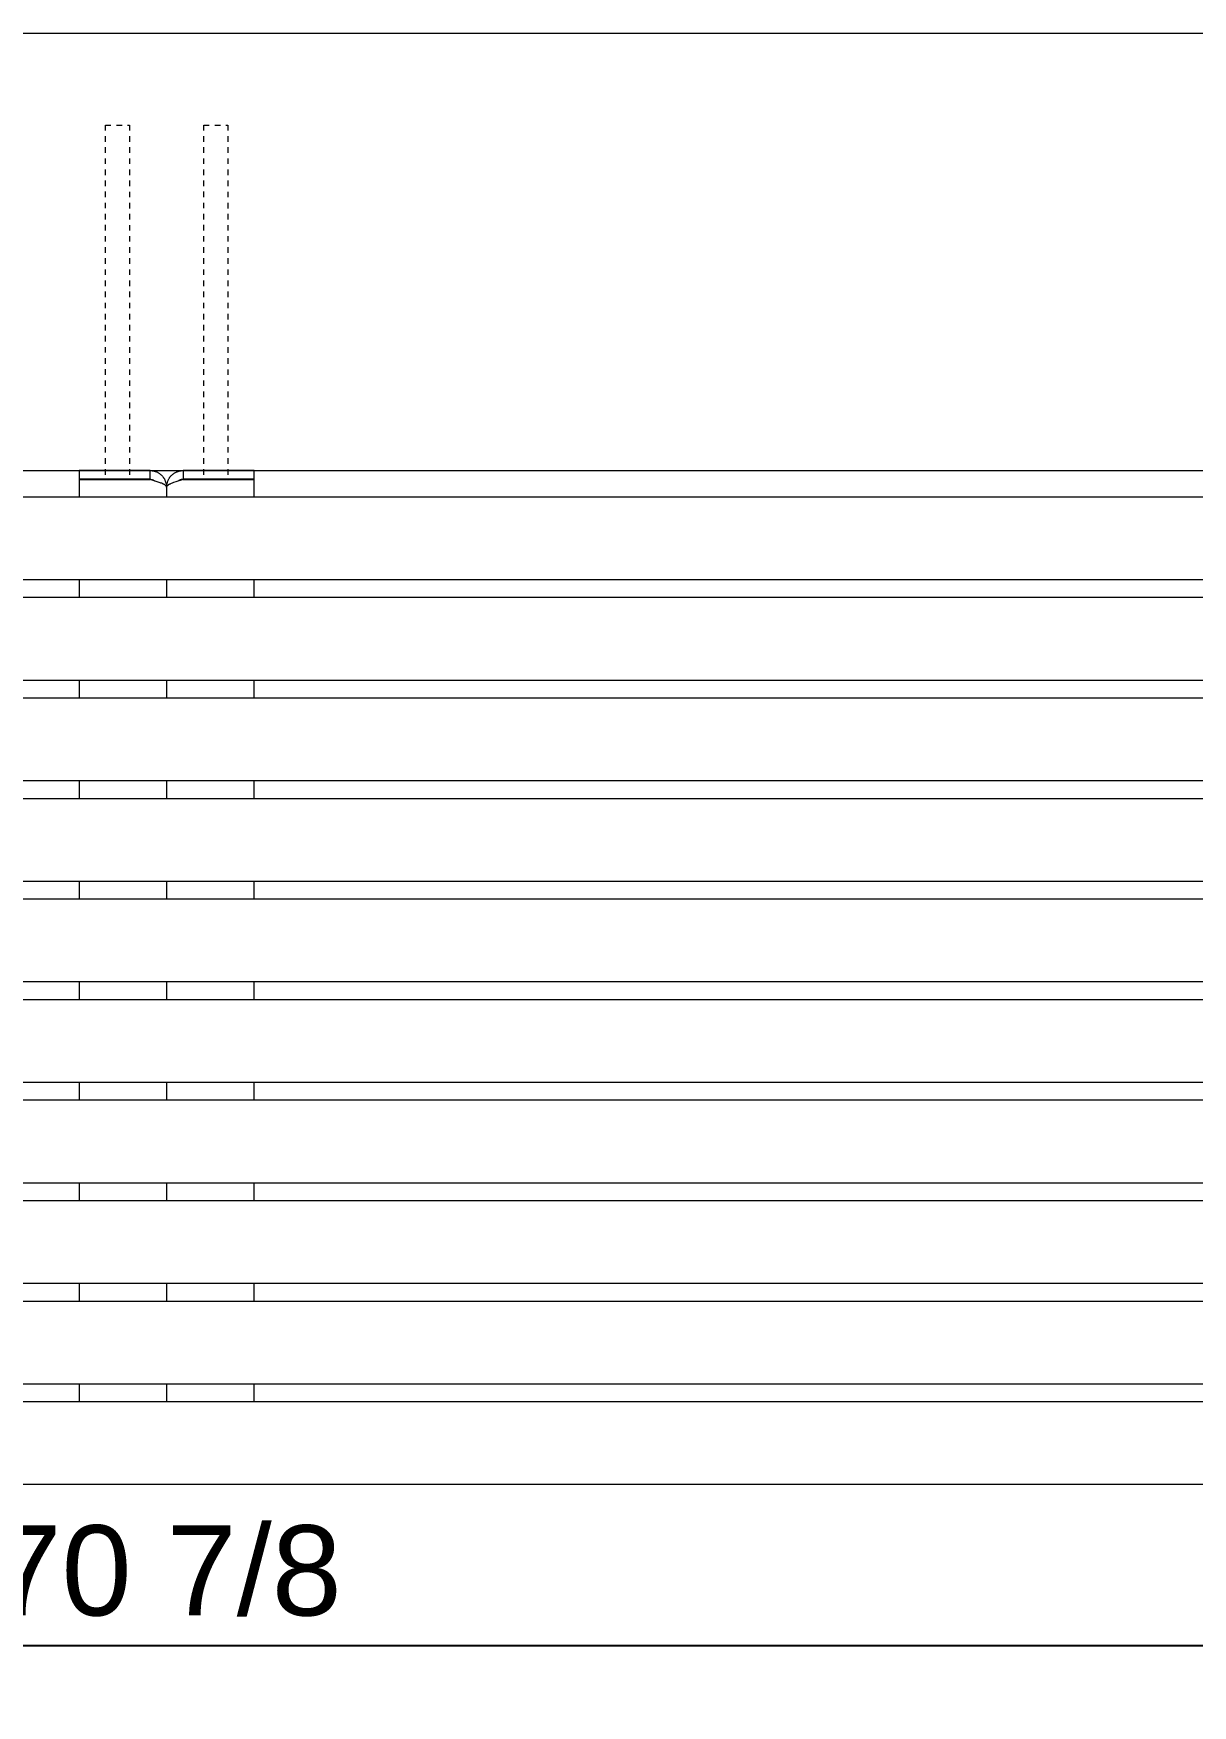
# Model space of a CAD drawing. Header units: inches. Extents: x -14 to 166, y -2 to 100.
# Drawn here: x 35.31 to 56.2, y -1.57 to 28.55 of the extents above; entities that cross this region are included whole.
import ezdxf

# ---------------------------------------------------------------- set-up
doc = ezdxf.new("R2010")
doc.units = ezdxf.units.IN
doc.linetypes.add('HIDDEN', pattern=[1.905, 1.27, -0.635])
for name, color, linetype, lineweight in [('ZANO_R', 7, 'Continuous', 0), ('ZANO_R_przerywana', 250, 'HIDDEN', 0), ('ZANO_W', 1, 'Continuous', 0)]:
    doc.layers.add(name, color=color, linetype=linetype, lineweight=lineweight)
doc.styles.get("Standard").update_dxf_attribs({"font": 'arial.ttf'})
doc.dimstyles.new('amerykanie', dxfattribs={"dimtxt": 50, "dimasz": 50, "dimexe": 0.5, "dimexo": 0.5, "dimgap": 1, "dimtad": 1, "dimdec": 0, "dimzin": 0, "dimlunit": 5, "dimtxsty": 'Standard', "dimcen": 0.09, "dimclrd": 1, "dimclre": 1, "dimclrt": 1, "dimazin": 0, "dimtfac": 1, "dimtdec": 0, "dimtmove": 0, "dimatfit": 3, "dimfxl": 1, "dimtzin": 0, "dimarcsym": 1})

# ---------------------------------------------------------------- blocks, each defined once
blk = doc.blocks.new('*D371')
at = {"layer": 'ZANO_W', "color": 1, "lineweight": -2}
for p, q in [((2.28, 2.023), (2.28, -0.992)), ((73.146, 2.023), (73.146, -0.992)), ((3.28, -0.492), (72.146, -0.492))]:
    blk.add_line(p, q, dxfattribs=at)
at = {"layer": 'ZANO_W', "color": 1}
for points in [[(3.28, -0.325), (3.28, -0.658), (2.28, -0.492)], [(72.146, -0.658), (72.146, -0.325), (73.146, -0.492)]]:
    blk.add_solid(points, dxfattribs=at)
at = {"layer": 'ZANO_W', "color": 1, "insert": (37.713, 0.849), "char_height": 1.625, "attachment_point": 5}
blk.add_mtext('70 7/8', dxfattribs=at)

msp = doc.modelspace()

# ---------------------------------------------------------------- linework, layer by layer
at = {"layer": 'ZANO_R'}
for p, q in [((77.08327, 28.54667), (-1.65688, 28.54667)), ((-1.65688, 20.67266), (77.08327, 20.67266)), ((37.41398, 20.6725), (36.13839, 20.6725)), ((36.13839, 20.6725), (36.13839, 20.51502)), ((37.41398, 20.51502), (36.13839, 20.51502)), ((36.13839, 20.51108), (37.41398, 20.51108)), ((36.13839, 20.51108), (36.13839, 20.20006)), ((37.41398, 20.6725), (37.42316, 20.67236)), ((37.41398, 20.51502), (37.41398, 20.6725)), ((37.41398, 20.51502), (37.41891, 20.51493)), ((37.52304, 20.47835), (37.41398, 20.51108)), ((37.41891, 20.51493), (37.42383, 20.51468)), ((37.42316, 20.67236), (37.43234, 20.67194)), ((37.42383, 20.51468), (37.42874, 20.51425)), ((37.42874, 20.51425), (37.43363, 20.51365)), ((37.43234, 20.67194), (37.44149, 20.67123)), ((37.43363, 20.51365), (37.43849, 20.51288)), ((37.43849, 20.51288), (37.44333, 20.51195)), ((37.44149, 20.67123), (37.45062, 20.67025)), ((37.44333, 20.51195), (37.44813, 20.51084)), ((37.44813, 20.51084), (37.45289, 20.50958)), ((37.45062, 20.67025), (37.45972, 20.66898)), ((37.45289, 20.50958), (37.4576, 20.50814)), ((37.4576, 20.50814), (37.46226, 20.50654)), ((37.45972, 20.66898), (37.46877, 20.66744)), ((37.46226, 20.50654), (37.46686, 20.50479)), ((37.46686, 20.50479), (37.4714, 20.50287)), ((37.47594, 20.66605), (37.46877, 20.66748)), ((37.4714, 20.50287), (37.47587, 20.50079)), ((37.47587, 20.50079), (37.48026, 20.49857)), ((37.48307, 20.66445), (37.47594, 20.66605)), ((37.48026, 20.49857), (37.48458, 20.49619)), ((37.49015, 20.66267), (37.48307, 20.66445)), ((37.48458, 20.49619), (37.4888, 20.49366)), ((37.4888, 20.49366), (37.49294, 20.49099)), ((37.49015, 20.66264), (37.4996, 20.65999)), ((37.49294, 20.49099), (37.49698, 20.48817)), ((37.49698, 20.48817), (37.50093, 20.48522)), ((37.4996, 20.65999), (37.50895, 20.65703)), ((37.50895, 20.65703), (37.51821, 20.65376)), ((37.52749, 20.65014), (37.51821, 20.65376)), ((37.53665, 20.6462), (37.52749, 20.65014)), ((37.54568, 20.64196), (37.53665, 20.6462)), ((37.55455, 20.63743), (37.54568, 20.64196)), ((37.56327, 20.6326), (37.55455, 20.63743)), ((37.57183, 20.62748), (37.56327, 20.6326)), ((37.58021, 20.62208), (37.57183, 20.62748)), ((37.5884, 20.61641), (37.58021, 20.62208)), ((37.5964, 20.61046), (37.5884, 20.61641)), ((37.6042, 20.60425), (37.5964, 20.61046)), ((37.61179, 20.59779), (37.6042, 20.60425)), ((37.61916, 20.59108), (37.61179, 20.59779)), ((37.6263, 20.58412), (37.61916, 20.59108)), ((37.6332, 20.57693), (37.6263, 20.58412)), ((37.6332, 20.57693), (37.63975, 20.56965)), ((37.63975, 20.56965), (37.64605, 20.56216)), ((37.64605, 20.56216), (37.65211, 20.55446)), ((37.65648, 20.54856), (37.65211, 20.55446)), ((37.66071, 20.54256), (37.65648, 20.54856)), ((37.66479, 20.53645), (37.66071, 20.54256)), ((37.66479, 20.53645), (37.66872, 20.53025)), ((37.66872, 20.53025), (37.6725, 20.52395)), ((37.6725, 20.52395), (37.67612, 20.51756)), ((37.68059, 20.50912), (37.67612, 20.51756)), ((37.68478, 20.50055), (37.68059, 20.50912)), ((37.68871, 20.49185), (37.68478, 20.50055)), ((37.69235, 20.48302), (37.68871, 20.49185)), ((37.69571, 20.47409), (37.69235, 20.48302)), ((37.73237, 20.47869), (37.73597, 20.48779)), ((37.73597, 20.48779), (37.73987, 20.49678)), ((37.73987, 20.49678), (37.74405, 20.50563)), ((37.74405, 20.50563), (37.74852, 20.51434)), ((37.74853, 20.51433), (37.75328, 20.52289)), ((37.75328, 20.52289), (37.75832, 20.53129)), ((37.75832, 20.53129), (37.76362, 20.53952)), ((37.76362, 20.53952), (37.76778, 20.54558)), ((37.76778, 20.54558), (37.77208, 20.55153)), ((37.77208, 20.55153), (37.77653, 20.55737)), ((37.77653, 20.55737), (37.78112, 20.56311)), ((37.78112, 20.56311), (37.78584, 20.56872)), ((37.78584, 20.56872), (37.79071, 20.57423)), ((37.79071, 20.57423), (37.7974, 20.58137)), ((37.7974, 20.58137), (37.80432, 20.5883)), ((37.80432, 20.5883), (37.81147, 20.59499)), ((37.81147, 20.59499), (37.81883, 20.60144)), ((37.81883, 20.60144), (37.8264, 20.60766)), ((37.8264, 20.60766), (37.83417, 20.61362)), ((37.83417, 20.61362), (37.84213, 20.61932)), ((37.84213, 20.61932), (37.85027, 20.62476)), ((37.85027, 20.62476), (37.85858, 20.62993)), ((37.85858, 20.62993), (37.86706, 20.63483)), ((37.86706, 20.63483), (37.8757, 20.63944)), ((37.8757, 20.63944), (37.88448, 20.64378)), ((38.01241, 20.51108), (37.87919, 20.4706)), ((37.88448, 20.64378), (37.8934, 20.64782)), ((37.8934, 20.64782), (37.90244, 20.65156)), ((37.90244, 20.65156), (37.9116, 20.65501)), ((37.91161, 20.65501), (37.91858, 20.65741)), ((37.91858, 20.65741), (37.92561, 20.65963)), ((37.92941, 20.48817), (37.92547, 20.48522)), ((37.92561, 20.65963), (37.93269, 20.66168)), ((37.93345, 20.49099), (37.92941, 20.48817)), ((37.93268, 20.66171), (37.93976, 20.66358)), ((37.93759, 20.49366), (37.93345, 20.49099)), ((37.94182, 20.49619), (37.93759, 20.49366)), ((37.93976, 20.66358), (37.94687, 20.66527)), ((37.94613, 20.49857), (37.94182, 20.49619)), ((37.95052, 20.50079), (37.94613, 20.49857)), ((37.94687, 20.66527), (37.95403, 20.66678)), ((37.95499, 20.50287), (37.95052, 20.50079)), ((37.95404, 20.66675), (37.96367, 20.6685)), ((37.95953, 20.50479), (37.95499, 20.50287)), ((37.96413, 20.50654), (37.95953, 20.50479)), ((37.96367, 20.6685), (37.97335, 20.66994)), ((37.96879, 20.50814), (37.96413, 20.50654)), ((37.9735, 20.50958), (37.96879, 20.50814)), ((37.97335, 20.66994), (37.98308, 20.67106)), ((37.97826, 20.51084), (37.9735, 20.50958)), ((37.98306, 20.51195), (37.97826, 20.51084)), ((37.9879, 20.51288), (37.98306, 20.51195)), ((37.98308, 20.67106), (37.99284, 20.67186)), ((37.99277, 20.51365), (37.9879, 20.51288)), ((37.99766, 20.51425), (37.99277, 20.51365)), ((37.99284, 20.67186), (38.00262, 20.67234)), ((38.00256, 20.51468), (37.99766, 20.51425)), ((38.00748, 20.51493), (38.00256, 20.51468)), ((38.00262, 20.67234), (38.01241, 20.6725)), ((38.01241, 20.51502), (38.00748, 20.51493)), ((38.01241, 20.6725), (38.01241, 20.51502)), ((39.288, 20.6725), (38.01241, 20.6725)), ((39.288, 20.51502), (38.01241, 20.51502)), ((38.01241, 20.51108), (39.288, 20.51108)), ((39.288, 20.51502), (39.288, 20.6725)), ((39.288, 20.20006), (39.288, 20.51108)), ((2.39824, 20.20006), (73.02816, 20.20006)), ((37.56013, 20.46632), (37.52304, 20.47835)), ((37.5969, 20.45338), (37.56013, 20.46632)), ((37.61101, 20.44803), (37.5969, 20.45338)), ((37.62501, 20.44242), (37.61101, 20.44803)), ((37.63887, 20.43647), (37.62501, 20.44242)), ((37.65254, 20.43012), (37.63887, 20.43647)), ((37.66286, 20.42492), (37.65254, 20.43012)), ((37.66794, 20.42217), (37.66286, 20.42492)), ((37.67295, 20.41932), (37.66794, 20.42217)), ((37.67706, 20.41685), (37.67295, 20.41932)), ((37.68111, 20.41428), (37.67706, 20.41685)), ((37.68508, 20.41161), (37.68111, 20.41428)), ((37.68898, 20.40882), (37.68508, 20.41161)), ((37.68898, 20.40882), (37.69179, 20.40667)), ((37.69344, 20.40544), (37.69179, 20.40667)), ((37.69504, 20.40416), (37.69344, 20.40544)), ((37.6966, 20.40283), (37.69504, 20.40416)), ((37.69878, 20.46505), (37.69571, 20.47409)), ((37.69812, 20.40144), (37.6966, 20.40283)), ((37.69959, 20.40001), (37.69812, 20.40144)), ((37.70156, 20.45591), (37.69878, 20.46505)), ((37.70101, 20.39852), (37.69959, 20.40001)), ((37.70238, 20.39699), (37.70101, 20.39852)), ((37.70405, 20.4467), (37.70156, 20.45591)), ((37.7037, 20.39542), (37.70238, 20.39699)), ((37.70497, 20.3938), (37.7037, 20.39542)), ((37.70624, 20.43741), (37.70405, 20.4467)), ((37.70618, 20.39215), (37.70497, 20.3938)), ((37.70734, 20.39045), (37.70618, 20.39215)), ((37.70814, 20.42805), (37.70624, 20.43741)), ((37.70844, 20.38872), (37.70734, 20.39045)), ((37.70814, 20.42805), (37.7094, 20.42082)), ((37.70948, 20.38695), (37.70844, 20.38872)), ((37.7094, 20.42082), (37.71047, 20.41355)), ((37.71047, 20.38514), (37.70948, 20.38695)), ((37.71047, 20.41355), (37.71137, 20.40626)), ((37.71215, 20.39831), (37.71138, 20.40626)), ((37.71271, 20.39034), (37.71215, 20.39831)), ((37.71306, 20.38235), (37.71271, 20.39034)), ((37.71319, 20.37436), (37.71306, 20.38235)), ((37.71317, 20.37436), (37.71319, 20.37374)), ((37.7132, 20.37544), (37.71341, 20.38451)), ((37.7132, 20.37329), (37.7132, 20.37374)), ((37.7132, 20.37329), (37.7132, 20.20006)), ((37.71329, 20.37544), (37.71322, 20.37436)), ((37.71341, 20.38451), (37.71388, 20.39357)), ((37.71388, 20.39357), (37.71463, 20.40262)), ((37.71464, 20.40262), (37.71576, 20.41234)), ((37.71576, 20.41234), (37.71719, 20.42203)), ((37.7169, 20.38711), (37.71644, 20.38621)), ((37.71739, 20.388), (37.7169, 20.38711)), ((37.71719, 20.42203), (37.71895, 20.43166)), ((37.7179, 20.38887), (37.71739, 20.388)), ((37.71844, 20.38973), (37.7179, 20.38887)), ((37.71899, 20.39058), (37.71844, 20.38973)), ((37.71895, 20.43166), (37.72101, 20.44123)), ((37.71956, 20.39141), (37.71899, 20.39058)), ((37.72014, 20.39223), (37.71956, 20.39141)), ((37.72075, 20.39304), (37.72014, 20.39223)), ((37.72137, 20.39384), (37.72075, 20.39304)), ((37.72101, 20.44123), (37.72339, 20.45073)), ((37.72201, 20.39463), (37.72137, 20.39384)), ((37.72332, 20.39617), (37.72201, 20.39463)), ((37.72468, 20.39766), (37.72332, 20.39617)), ((37.72339, 20.45073), (37.72608, 20.46015)), ((37.72609, 20.39912), (37.72468, 20.39766)), ((37.72608, 20.46015), (37.72908, 20.46947)), ((37.72806, 20.40104), (37.72609, 20.39912)), ((37.73008, 20.4029), (37.72806, 20.40104)), ((37.72908, 20.46947), (37.73237, 20.47869)), ((37.73216, 20.4047), (37.73008, 20.4029)), ((37.73429, 20.40643), (37.73216, 20.4047)), ((37.73647, 20.40812), (37.73429, 20.40643)), ((37.73868, 20.40976), (37.73647, 20.40812)), ((37.74092, 20.41135), (37.73868, 20.40976)), ((37.7432, 20.4129), (37.74092, 20.41135)), ((37.74607, 20.41479), (37.7432, 20.4129)), ((37.74897, 20.41662), (37.74607, 20.41479)), ((37.75486, 20.42014), (37.74897, 20.41662)), ((37.76086, 20.42348), (37.75486, 20.42014)), ((37.76694, 20.42668), (37.76086, 20.42348)), ((37.77428, 20.43034), (37.76694, 20.42668)), ((37.7817, 20.43384), (37.77428, 20.43034)), ((37.79672, 20.44046), (37.7817, 20.43384)), ((37.81535, 20.44802), (37.79672, 20.44046)), ((37.83417, 20.4551), (37.81535, 20.44802)), ((37.87919, 20.4706), (37.83417, 20.4551)), ((73.02816, 18.704), (2.39824, 18.704)), ((36.13839, 18.704), (36.13839, 18.38904)), ((37.7132, 18.704), (37.7132, 18.38904)), ((39.288, 18.38904), (39.288, 18.704)), ((2.39824, 18.38904), (73.02816, 18.38904)), ((73.02816, 16.89297), (2.39824, 16.89297)), ((36.13839, 16.89297), (36.13839, 16.57801)), ((37.7132, 16.89297), (37.7132, 16.57801)), ((39.288, 16.57801), (39.288, 16.89297)), ((2.39824, 16.57801), (73.02816, 16.57801)), ((73.02816, 15.08195), (2.39824, 15.08195)), ((36.13839, 15.08195), (36.13839, 14.76699)), ((37.7132, 15.08195), (37.7132, 14.76699)), ((39.288, 14.76699), (39.288, 15.08195)), ((2.39824, 14.76699), (73.02816, 14.76699)), ((73.02816, 13.27093), (2.39824, 13.27093)), ((36.13839, 13.27093), (36.13839, 12.95596)), ((37.7132, 13.27093), (37.7132, 12.95596)), ((39.288, 12.95596), (39.288, 13.27093)), ((2.39824, 12.95596), (73.02816, 12.95596)), ((73.02816, 11.4599), (2.39824, 11.4599)), ((36.13839, 11.4599), (36.13839, 11.14494)), ((37.7132, 11.4599), (37.7132, 11.14494)), ((39.288, 11.14494), (39.288, 11.4599)), ((2.39824, 11.14494), (73.02816, 11.14494)), ((73.02816, 9.64888), (2.39824, 9.64888)), ((36.13839, 9.64888), (36.13839, 9.33392)), ((37.7132, 9.64888), (37.7132, 9.33392)), ((39.288, 9.33392), (39.288, 9.64888)), ((2.39824, 9.33392), (73.02816, 9.33392)), ((73.02816, 7.83785), (2.39824, 7.83785)), ((36.13839, 7.83785), (36.13839, 7.52289)), ((37.7132, 7.83785), (37.7132, 7.52289)), ((39.288, 7.52289), (39.288, 7.83785)), ((2.39824, 7.52289), (73.02816, 7.52289)), ((73.02816, 6.02683), (2.39824, 6.02683)), ((36.13839, 6.02683), (36.13839, 5.71187)), ((37.7132, 6.02683), (37.7132, 5.71187)), ((39.288, 5.71187), (39.288, 6.02683)), ((2.39824, 5.71187), (73.02816, 5.71187)), ((73.02816, 4.21581), (2.39824, 4.21581)), ((36.13839, 4.21581), (36.13839, 3.90085)), ((37.7132, 4.21581), (37.7132, 3.90085)), ((39.288, 3.90085), (39.288, 4.21581)), ((2.39824, 3.90085), (73.02816, 3.90085)), ((73.02816, 2.40478), (2.39824, 2.40478))]:
    msp.add_line(p, q, dxfattribs=at)
at = {"layer": 'ZANO_R_przerywana', "ltscale": 0.05}
for points in [[(36.61082, 20.59656), (36.61082, 26.89577), (37.04389, 26.89577), (37.04389, 20.59656)], [(38.38247, 20.59655), (38.38247, 26.89577), (38.81554, 26.89577), (38.81554, 20.59655)]]:
    msp.add_lwpolyline(points, dxfattribs=at)

# ---------------------------------------------------------------- dimensions: what is measured, and where the dimension line sits
at = {"layer": 'ZANO_W'}
dim = msp.add_linear_dim(base=(73.14627, -0.49154), p1=(2.28013, 2.52289), p2=(73.14627, 2.52289), dimstyle='amerykanie', override={"dimtxt": 1.625, "dimasz": 1, "dimgap": 0.5, "dimdec": 4, "dimaunit": 1, "dimadec": 1, "dimtdec": 4, "dimtmove": 1, "dimfrac": 2}, dxfattribs=at)
dim.commit()
dim.dimension.update_dxf_attribs({"geometry": '*D371', "text_midpoint": (37.7132, 0.84867)})

doc.saveas('drawing.dxf')
